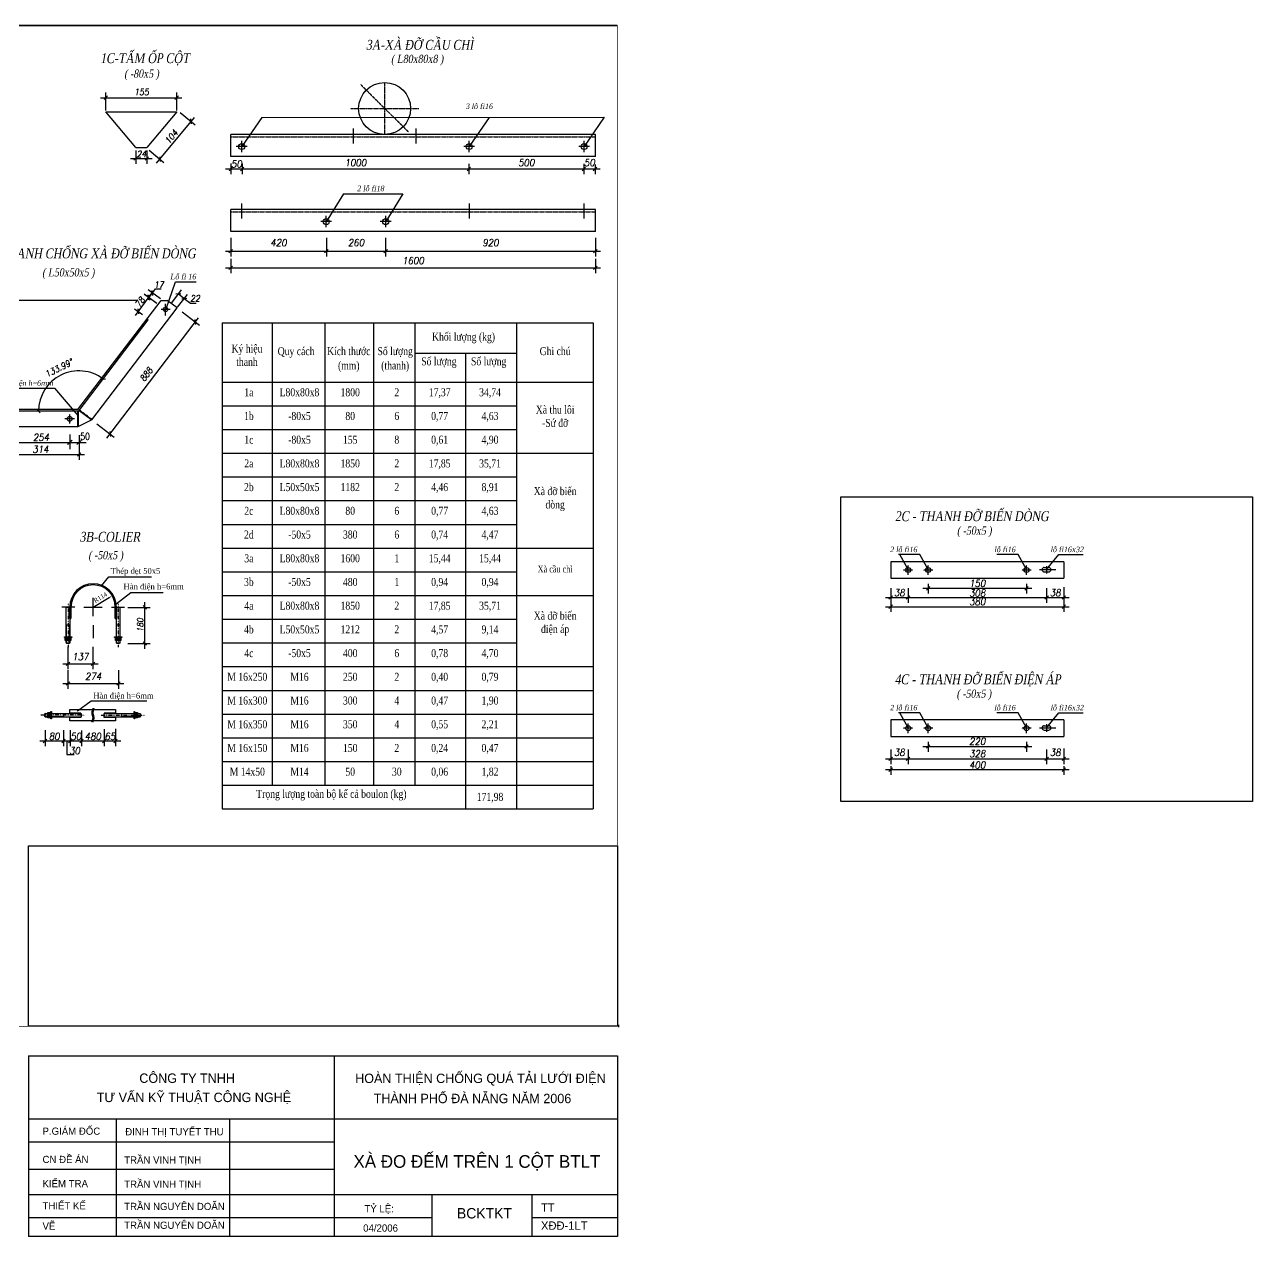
# Model space of a CAD drawing. Header units: inches. Extents: x -246336 to 136055, y -106871 to 69513.
# Drawn here: x 26710 to 41835, y 21851 to 36775 of the extents above; entities that cross this region are included whole.
import ezdxf
from ezdxf.enums import TextEntityAlignment as Align

# ---------------------------------------------------------------- set-up
doc = ezdxf.new("R2010")
doc.units = ezdxf.units.IN
doc.header["$MEASUREMENT"] = 0
doc.linetypes.add('DASHDOTX2', pattern=[2, 1, -0.5, 0, -0.5])
doc.linetypes.add('DASHEDX2', pattern=[1.5, 1, -0.5])
for name, color, linetype in [('COTSAT', 3, 'Continuous'), ('D-XA', 7, 'Continuous'), ('KHUNGTEN', 7, 'Continuous'), ('KTEN', 7, 'Continuous'), ('XA-TT1', 7, 'Continuous'), ('XA-TT2', 7, 'Continuous')]:
    doc.layers.add(name, color=color, linetype=linetype)
doc.styles.add('COM2', font='complex.shx', dxfattribs={"width": 0.9, "oblique": 10, "height": 2})
doc.styles.add('COM25', font='VNTIME_0.TTF', dxfattribs={"width": 0.8, "height": 2.5})
doc.styles.add('COM3', font='Vhtime.ttf', dxfattribs={"height": 3})
doc.styles.add('ROM2', font='VNTIME_0.TTF', dxfattribs={"width": 0.8, "height": 2})
doc.styles.add('VIET2', font='VNTIME_0.TTF', dxfattribs={"width": 0.8, "height": 2})
doc.styles.add('VIET25', font='VNTIME_0.TTF', dxfattribs={"height": 2.5})
doc.styles.add('VNAVANTH', font='Vhavan.ttf')
doc.dimstyles.new('PKT1', dxfattribs={"dimtxt": 2, "dimasz": 2, "dimexe": 3, "dimexo": 2, "dimgap": 1, "dimtad": 0, "dimtoh": 1, "dimdec": 0, "dimlfac": 10, "dimdsep": 46, "dimtxsty": 'COM2', "dimblk1": 'OBLIQUE', "dimblk2": 'OBLIQUE', "dimsah": 1, "dimcen": -3, "dimdle": 3, "dimclrd": 4, "dimclre": 4, "dimadec": 0, "dimazin": 0, "dimtfac": 1, "dimtdec": 0, "dimtmove": 0, "dimatfit": 3, "dimldrblk": 'OBLIQUE', "dimfxl": 1, "dimtvp": 1, "dimtolj": 1, "dimtzin": 0, "dimarcsym": 0})

# ---------------------------------------------------------------- blocks, each defined once
blk = doc.blocks.new('_OBLIQUE')
at = {"color": 0, "linetype": 'ByBlock'}
blk.add_line((-0.5, -0.5), (0.5, 0.5), dxfattribs=at)
blk = doc.blocks.new('HAN')
at = {"layer": 'XA-TT2'}
for p, q in [((0, 0), (0, 0.4)), ((0.15, 0), (0.15, 0.4)), ((0.3, 0), (0.3, 0.4)), ((0.45, 0), (0.45, 0.4)), ((0.6, 0), (0.6, 0.4)), ((0.75, 0), (0.75, 0.4)), ((0.9, 0), (0.9, 0.4)), ((1.05, 0), (1.05, 0.4)), ((1.2, 0), (1.2, 0.4)), ((1.35, 0), (1.35, 0.4)), ((1.5, 0), (1.5, 0.4)), ((1.65, 0), (1.65, 0.4)), ((1.8, 0), (1.8, 0.4)), ((1.95, 0), (1.95, 0.4)), ((2.1, 0), (2.1, 0.4)), ((2.25, 0), (2.25, 0.4)), ((2.4, 0), (2.4, 0.4)), ((2.55, 0), (2.55, 0.4)), ((2.7, 0), (2.7, 0.4)), ((2.85, 0), (2.85, 0.4)), ((3, 0), (3, 0.4)), ((3.15, 0), (3.15, 0.4)), ((3.3, 0), (3.3, 0.4)), ((3.45, 0), (3.45, 0.4)), ((3.6, 0), (3.6, 0.4)), ((3.75, 0), (3.75, 0.4)), ((3.9, 0), (3.9, 0.4)), ((4.05, 0), (4.05, 0.4)), ((4.2, 0), (4.2, 0.4)), ((4.35, 0), (4.35, 0.4))]:
    blk.add_line(p, q, dxfattribs=at)

msp = doc.modelspace()

# ---------------------------------------------------------------- linework, layer by layer
at = {"linetype": 'Continuous'}
for p, q in [((30763.398, 35308.244), (30763.398, 35495.807)), ((31535.635, 35308.244), (31535.635, 35495.807)), ((29450.957, 35272.301), (29317.846, 35272.301)), ((29384.911, 35202.278), (29384.911, 35341.02)), ((32253.412, 35272.301), (32120.302, 35272.301)), ((32187.366, 35202.278), (32187.366, 35341.02)), ((33669.287, 35272.301), (33536.177, 35272.301)), ((33603.241, 35202.278), (33603.241, 35341.02)), ((29386.582, 34384.363), (29386.582, 34571.926)), ((32189.038, 34384.363), (32189.038, 34571.926)), ((33604.912, 34384.363), (33604.912, 34571.926)), ((30491.957, 34348.447), (30358.847, 34348.447)), ((30425.911, 34278.425), (30425.911, 34417.167)), ((31224.306, 34348.447), (31091.196, 34348.447)), ((31158.26, 34278.425), (31158.26, 34417.167))]:
    msp.add_line(p, q, dxfattribs=at)
at = {"color": 0, "linetype": 'ByBlock'}
msp.add_line((27355.226, 31601.328), (27411.386, 31657.488), dxfattribs=at)
msp.add_line((34028.908, 24428.656), (34028.908, 24458.684))
at = {"const_width": 8.64}
msp.add_lwpolyline([(17164.348, 24439.359), (17164.348, 36763.805), (34012.348, 36763.805), (34012.348, 24439.359)], close=True, dxfattribs=at)
for points in [[(36765.93, 30959.868), (41834.763, 30959.868), (41834.763, 27207.31), (36765.93, 27207.31)], [(26757.457, 26662.458), (34012.348, 26662.458), (34012.348, 24439.359), (26757.457, 24439.359)]]:
    msp.add_lwpolyline(points, close=True)
msp.add_circle((28446.81, 33266.76), 26.957)
at = {"layer": 'COTSAT', "linetype": 'Continuous'}
for p, q in [((29441.39, 35272.301), (29330.338, 35272.301)), ((32243.846, 35272.301), (32132.793, 35272.301)), ((33659.72, 35272.301), (33548.668, 35272.301)), ((30482.391, 34348.447), (30371.339, 34348.447)), ((31214.74, 34348.447), (31103.688, 34348.447)), ((28503.71, 33266.76), (28392.658, 33266.76))]:
    msp.add_line(p, q, dxfattribs=at)
at = {"layer": 'D-XA', "color": 4, "linetype": 'Continuous'}
for p, q in [((27555.082, 29602.167), (27753.594, 29718.832)), ((27330.442, 29602.167), (27170.386, 29602.167)), ((27779.722, 29602.167), (27939.778, 29602.167)), ((27555.082, 29377.527), (27555.082, 29217.471))]:
    msp.add_line(p, q, dxfattribs=at)
at = {"layer": 'D-XA'}
for centre in [(29384.911, 35272.301), (32187.366, 35272.301), (33603.241, 35272.301), (30425.911, 34348.447), (31158.26, 34348.447)]:
    msp.add_circle(centre, 37.066, dxfattribs=at)
at = {"layer": 'D-XA', "color": 4, "linetype": 'Continuous'}
msp.add_solid([(27750.037, 29724.884), (27757.151, 29712.78), (27789.907, 29740.173)], dxfattribs=at)
at = {"layer": 'Defpoints', "linetype": 'ByBlock'}
msp.add_point((28446.81, 33266.76), dxfattribs=at)
at = {"layer": 'KHUNGTEN'}
for p, q in [((31728.692, 22368.623), (31728.692, 21851.076)), ((32959.584, 22368.623), (32959.584, 21851.076))]:
    msp.add_line(p, q, dxfattribs=at)
at = {"layer": 'KTEN', "color": 1}
for p, q in [((26759.539, 24074.174), (34014.43, 24074.174)), ((26759.539, 24074.174), (26759.539, 21851.076)), ((34014.43, 24074.174), (34014.43, 21851.076)), ((34014.43, 21851.076), (26759.539, 21851.076))]:
    msp.add_line(p, q, dxfattribs=at)
at = {"layer": 'KTEN'}
for p, q in [((30523.475, 24074.174), (30523.475, 21851.076)), ((26759.539, 23300.474), (34014.43, 23300.474)), ((27839.378, 23300.474), (27839.378, 21851.005)), ((27839.639, 23300.474), (27839.639, 21851.076)), ((29234.802, 23300.474), (29234.802, 21851.005)), ((26759.539, 23014.606), (30523.475, 23014.606)), ((26759.539, 22679.327), (30523.475, 22679.327)), ((26759.539, 22368.623), (30713.093, 22368.623)), ((30713.093, 22368.623), (34014.43, 22368.623)), ((26759.539, 22082.755), (30713.093, 22082.755)), ((30713.093, 22082.755), (31728.692, 22082.755)), ((32959.584, 22082.755), (34014.43, 22082.755))]:
    msp.add_line(p, q, dxfattribs=at)
at = {"layer": 'XA-TT1'}
for p, q in [((29688.175, 35420.563), (29250.127, 35420.563)), ((33742.927, 35420.563), (29688.175, 35420.563)), ((33742.927, 35150.995), (29250.127, 35150.995)), ((29688.175, 34496.71), (29250.127, 34496.71)), ((33742.927, 34496.71), (29688.175, 34496.71)), ((33742.927, 34227.142), (29250.127, 34227.142)), ((28391.544, 33377.692), (28468.022, 33377.692)), ((27368.178, 32014.951), (27368.178, 31822.884))]:
    msp.add_line(p, q, dxfattribs=at)
at = {"layer": 'XA-TT1', "linetype": 'DASHEDX2'}
for p, q in [((29250.127, 35393.606), (33742.927, 35393.606)), ((29250.127, 34469.753), (33742.927, 34469.753))]:
    msp.add_line(p, q, dxfattribs=at)
at = {"layer": 'XA-TT1', "linetype": 'DASHDOTX2', "ltscale": 0.2}
for p, q in [((28446.81, 33185.917), (28446.81, 33334.664)), ((27325.25, 31919.294), (27206.83, 31919.294)), ((27266.04, 31860.084), (27266.04, 31978.504)), ((37593.356, 29998.551), (37593.356, 30116.972)), ((37840.812, 29998.551), (37840.812, 30116.972)), ((39051.574, 29998.551), (39051.574, 30116.972)), ((37652.567, 30057.762), (37534.146, 30057.762)), ((37900.022, 30057.762), (37781.601, 30057.762)), ((39110.784, 30057.762), (38992.364, 30057.762)), ((37593.356, 28050.388), (37593.356, 28168.809)), ((37840.812, 28050.388), (37840.812, 28168.809)), ((39051.574, 28050.388), (39051.574, 28168.809)), ((37652.567, 28109.598), (37534.146, 28109.598)), ((37900.022, 28109.598), (37781.601, 28109.598)), ((39110.784, 28109.598), (38992.364, 28109.598))]:
    msp.add_line(p, q, dxfattribs=at)
at = {"layer": 'XA-TT1'}
for points in [[(29250.127, 35150.995), (29250.127, 35420.563)], [(33742.927, 35150.995), (33742.927, 35420.563)], [(29250.127, 34227.142), (29250.127, 34496.71)], [(33742.927, 34227.142), (33742.927, 34496.71)], [(27368.409, 32035.169), (26428.364, 32035.171)], [(27368.178, 32014.951), (26428.364, 32014.953)], [(27368.178, 31822.884), (26428.364, 31822.886)]]:
    msp.add_lwpolyline(points, dxfattribs=at)
at = {"layer": 'XA-TT2', "linetype": 'DASHEDX2'}
for p, q in [((30849.283, 36036.075), (31440.382, 35450.855)), ((31145.583, 36060.787), (31145.583, 35420.563)), ((30725.924, 35740.675), (31568.882, 35740.675))]:
    msp.add_line(p, q, dxfattribs=at)
at = {"layer": 'XA-TT2', "color": 8}
for p, q in [((27646.163, 35873.666), (28649.174, 35873.666)), ((27710.963, 35716.335), (27710.963, 35938.466)), ((28584.374, 35716.335), (28584.374, 35938.466)), ((28336.158, 35066.885), (28803.67, 35631.252)), ((28628.583, 35692.146), (28812.234, 35540.012)), ((29631.531, 35631.549), (29384.911, 35271.649)), ((29633.036, 35631.618), (33850.815, 35632.2)), ((32433.033, 35630.897), (32186.412, 35270.998)), ((33850.815, 35632.2), (33604.194, 35272.301)), ((28014.268, 35125.017), (28281.07, 35125.017)), ((28079.068, 35225.531), (28079.068, 35060.217)), ((28216.27, 35225.531), (28216.27, 35060.217)), ((28243.747, 35227.583), (28427.398, 35075.449)), ((29186.366, 34996.766), (29455.067, 34996.766)), ((29251.166, 35063.023), (29251.166, 34931.966)), ((29325.467, 34996.766), (32248.242, 34996.766)), ((29390.267, 35063.023), (29390.267, 34931.966)), ((29390.267, 35063.023), (29390.267, 34931.966)), ((32118.642, 34996.766), (33663.131, 34996.766)), ((32183.442, 35061.038), (32183.442, 34931.966)), ((32183.442, 35061.038), (32183.442, 34931.966)), ((33533.531, 34996.766), (33801.652, 34996.766)), ((33598.331, 35061.038), (33598.331, 34931.966)), ((33598.331, 35061.038), (33598.331, 34931.966)), ((33736.852, 35051.156), (33736.852, 34931.966)), ((30637.568, 34689.615), (30425.911, 34347.145)), ((30637.568, 34689.615), (31369.577, 34689.716)), ((31369.577, 34689.716), (31158.26, 34347.796)), ((29249.925, 34147.477), (29249.925, 33918.898)), ((30427.92, 34147.477), (30427.92, 33918.898)), ((30427.92, 34147.477), (30427.92, 33918.898)), ((31157.893, 34147.649), (31157.893, 33918.898)), ((31157.893, 34147.649), (31157.893, 33918.898)), ((33741.518, 34148.163), (33741.518, 33918.898)), ((29185.125, 33983.698), (30492.72, 33983.698)), ((29249.925, 33889.135), (29249.925, 33714.148)), ((30363.12, 33983.698), (31222.693, 33983.698)), ((31093.093, 33983.698), (33806.318, 33983.698)), ((33741.518, 33889.135), (33741.518, 33714.148)), ((29185.125, 33778.948), (33806.318, 33778.948)), ((28452.835, 33273.183), (28567.539, 33604.477)), ((28567.539, 33604.477), (28824.849, 33604.477)), ((28274.52, 33467.097), (28072.872, 33190.179)), ((28341.046, 33338.494), (28183.992, 33452.859)), ((28341.046, 33338.494), (28190.104, 33448.408)), ((28384.046, 33397.544), (28233.103, 33507.458)), ((28242.487, 33410.263), (28323.631, 33521.697)), ((28285.487, 33469.313), (28323.389, 33521.364)), ((28323.389, 33521.364), (28394.981, 33521.364)), ((28522.565, 33349.897), (28645.339, 33507.948)), ((28595.293, 33293.402), (28718.067, 33451.453)), ((28605.587, 33456.773), (28729.489, 33360.526)), ((28095.056, 33377.875), (26067.036, 33377.875)), ((28065.776, 33275.506), (28163.4, 33204.417)), ((28678.314, 33400.278), (28753.324, 33342.011)), ((28753.324, 33342.011), (28823.268, 33342.011)), ((27725.15, 31681.119), (28853.823, 33162.126)), ((28649.915, 33236.052), (28866.085, 33071.309)), ((26400.525, 32298.343), (27077.48, 32298.343)), ((27077.48, 32298.343), (27365.546, 31960.292)), ((27599.797, 31858.123), (27815.967, 31693.38)), ((26494.163, 31629.408), (27332.182, 31629.408)), ((27183.142, 31629.408), (27467.546, 31629.408)), ((27295.462, 31657.488), (27239.302, 31601.328)), ((27267.382, 31727.713), (27267.382, 31564.608)), ((27267.382, 31714.753), (27267.382, 31545.168)), ((27383.306, 31719.041), (27383.306, 31545.168)), ((26365.359, 31479.327), (27448.106, 31479.327)), ((27383.306, 31562.001), (27383.306, 31414.527)), ((37737.097, 30247.861), (37474.419, 30247.861)), ((37593.099, 30063.83), (37489.642, 30247.861)), ((37840.554, 30063.83), (37737.097, 30247.861)), ((38947.86, 30247.861), (38685.181, 30247.861)), ((39051.316, 30063.83), (38947.86, 30247.861)), ((39297.936, 30063.83), (39448.696, 30247.861)), ((39448.696, 30247.861), (39751.741, 30247.861)), ((37379.525, 29835.843), (37379.525, 29654.963)), ((37592.167, 29835.843), (37592.167, 29654.963)), ((37592.167, 29835.843), (37592.167, 29654.963)), ((37775.449, 29832.445), (39115.926, 29832.445)), ((37840.249, 29889.533), (37840.249, 29767.645)), ((39051.126, 29889.533), (39051.126, 29767.645)), ((39299.208, 29835.843), (39299.208, 29654.963)), ((39299.208, 29835.843), (39299.208, 29654.963)), ((39511.85, 29847.641), (39511.85, 29654.963)), ((28191.489, 29088.747), (28191.489, 29662.731)), ((37314.725, 29719.763), (37656.967, 29719.763)), ((37379.525, 29648.423), (37379.525, 29541.177)), ((37527.367, 29719.763), (39364.008, 29719.763)), ((39234.408, 29719.763), (39576.65, 29719.763)), ((39511.85, 29648.423), (39511.85, 29541.177)), ((27983.927, 29597.931), (28256.289, 29597.931)), ((37314.725, 29605.977), (39576.65, 29605.977)), ((27245.062, 29110.347), (27245.062, 28838.275)), ((27552.448, 29110.347), (27552.448, 28838.275)), ((27983.927, 29153.547), (28256.289, 29153.547)), ((27180.262, 28903.075), (27617.248, 28903.075)), ((27245.062, 28822.76), (27245.062, 28594.53)), ((27867.924, 28822.76), (27867.924, 28594.53)), ((27180.262, 28659.33), (27932.724, 28659.33)), ((37737.097, 28299.697), (37474.419, 28299.697)), ((37593.099, 28115.666), (37489.642, 28299.697)), ((37840.554, 28115.666), (37737.097, 28299.697)), ((38947.86, 28299.697), (38685.181, 28299.697)), ((39051.316, 28115.666), (38947.86, 28299.697)), ((39297.936, 28115.666), (39448.696, 28299.697)), ((39448.696, 28299.697), (39751.741, 28299.697)), ((26962.622, 28086.496), (26962.622, 27887.56)), ((27189.272, 28086.496), (27189.272, 27887.56)), ((27189.272, 28086.496), (27189.272, 27887.56)), ((27273.512, 28086.496), (27273.512, 27887.56)), ((27273.512, 28086.496), (27273.512, 27887.56)), ((27412.144, 28082.723), (27412.144, 27887.56)), ((27412.144, 28082.723), (27412.144, 27887.56)), ((27691.679, 28097.815), (27691.679, 27887.56)), ((27831.446, 28101.588), (27831.446, 27887.56)), ((26897.822, 27952.36), (27254.072, 27952.36)), ((27124.472, 27952.36), (27338.312, 27952.36)), ((27208.712, 27952.36), (27476.944, 27952.36)), ((27231.392, 27952.36), (27231.392, 27787.55)), ((27347.344, 27952.36), (27756.479, 27952.36)), ((27626.879, 27952.36), (27896.246, 27952.36)), ((37379.525, 27848.928), (37379.525, 27668.047)), ((37592.167, 27848.928), (37592.167, 27668.047)), ((37592.167, 27848.928), (37592.167, 27668.047)), ((37775.449, 27884.282), (39115.926, 27884.282)), ((37840.249, 27941.37), (37840.249, 27819.482)), ((39051.126, 27941.37), (39051.126, 27819.482)), ((39299.208, 27848.928), (39299.208, 27668.047)), ((39299.208, 27848.928), (39299.208, 27668.047)), ((39511.85, 27860.726), (39511.85, 27668.047)), ((27231.392, 27787.55), (27321.438, 27787.55)), ((37314.725, 27732.847), (37656.967, 27732.847)), ((37527.367, 27732.847), (39364.008, 27732.847)), ((39234.408, 27732.847), (39576.65, 27732.847)), ((37314.725, 27599.686), (39576.65, 27599.686)), ((37379.525, 27642.132), (37379.525, 27534.886)), ((39511.85, 27642.132), (39511.85, 27534.886))]:
    msp.add_line(p, q, dxfattribs=at)
at = {"layer": 'XA-TT2'}
for p, q in [((28080.737, 35258.665), (27710.081, 35701.835)), ((27710.081, 35701.835), (28586.177, 35701.835)), ((28586.177, 35701.835), (28215.521, 35258.665)), ((28080.737, 35258.665), (28215.521, 35258.665)), ((27368.409, 32035.169), (28391.544, 33377.692)), ((27537.251, 31906.494), (28588.485, 33285.887)), ((28588.485, 33285.887), (28468.022, 33377.692)), ((27384.489, 32022.914), (28233.262, 33136.645)), ((28233.262, 33136.645), (28217.182, 33148.9)), ((29142.981, 33102.127), (29142.981, 27115.471)), ((29142.981, 33102.127), (33713.648, 33102.127)), ((29761.507, 33102.127), (29761.507, 27407.503)), ((30408.435, 33102.127), (30408.435, 27407.503)), ((31008.783, 33102.127), (31008.783, 27407.503)), ((31516.77, 33102.127), (31516.77, 27407.503)), ((32770.244, 33102.127), (32770.244, 27115.471)), ((33713.648, 33102.127), (33713.648, 27115.471)), ((31516.77, 32728.752), (32770.244, 32728.752)), ((32143.507, 32728.752), (32143.507, 27115.471)), ((29142.981, 32372.047), (33713.648, 32372.047)), ((29142.981, 32080.015), (32770.244, 32080.015)), ((27374.379, 32016.609), (27368.178, 32014.951)), ((27379.808, 32019.336), (27374.379, 32016.609)), ((27384.489, 32022.914), (27379.808, 32019.336)), ((27384.489, 32022.914), (27537.251, 31906.494)), ((27537.251, 31906.494), (27368.178, 31822.884)), ((29142.981, 31787.983), (32770.244, 31787.983)), ((29142.981, 31495.951), (33713.648, 31495.951)), ((29142.981, 31203.919), (32770.244, 31203.919)), ((29142.981, 30911.887), (32770.244, 30911.887)), ((29142.981, 30619.855), (32770.244, 30619.855)), ((29142.981, 30327.823), (33713.648, 30327.823)), ((39512.679, 30158.85), (37378.599, 30158.85)), ((37378.599, 30158.85), (37378.599, 29956.674)), ((39512.679, 30158.85), (39512.679, 29956.674)), ((29142.981, 30035.791), (32770.244, 30035.791)), ((37378.599, 29956.674), (39512.679, 29956.674)), ((39271.237, 30088.936), (39325.15, 30088.936)), ((39271.237, 30035.023), (39325.15, 30035.023)), ((29142.981, 29743.759), (33713.648, 29743.759)), ((27223.153, 29382.394), (27268.081, 29382.394)), ((27840.913, 29382.394), (27885.841, 29382.394)), ((29142.981, 29451.727), (32770.244, 29451.727)), ((27223.153, 29163.163), (27229.499, 29152.887)), ((27885.841, 29163.163), (27879.495, 29152.887)), ((29142.981, 29159.695), (32770.244, 29159.695)), ((29142.981, 28867.663), (33713.648, 28867.663)), ((29142.981, 28575.631), (33713.648, 28575.631)), ((27189.473, 28292.061), (27189.473, 28247.133)), ((27909.818, 28247.133), (27909.818, 28292.061)), ((29142.981, 28283.599), (33713.648, 28283.599)), ((39512.679, 28210.686), (37378.599, 28210.686)), ((37378.599, 28210.686), (37378.599, 28008.51)), ((39271.237, 28140.773), (39325.15, 28140.773)), ((39512.679, 28210.686), (39512.679, 28008.51)), ((29142.981, 27991.567), (33713.648, 27991.567)), ((37378.599, 28008.51), (39512.679, 28008.51)), ((39271.237, 28086.86), (39325.15, 28086.86)), ((29142.981, 27699.535), (33713.648, 27699.535)), ((29142.981, 27407.503), (33713.648, 27407.503)), ((29142.981, 27115.471), (33713.648, 27115.471))]:
    msp.add_line(p, q, dxfattribs=at)
at = {"layer": 'XA-TT2', "color": 2}
for p, q in [((39298.193, 30106.335), (39298.193, 30014.476)), ((27826.873, 29461.767), (27840.913, 29461.767)), ((27231.29, 29208.304), (27231.29, 29225.917)), ((27231.29, 29191.297), (27231.29, 29208.304)), ((27261.071, 29208.304), (27261.071, 29225.917)), ((27261.071, 29191.297), (27261.071, 29208.304)), ((27849.05, 29208.304), (27849.05, 29225.917)), ((27849.05, 29191.297), (27849.05, 29208.304)), ((27878.831, 29208.304), (27878.831, 29225.917)), ((27878.831, 29191.297), (27878.831, 29208.304)), ((27268.081, 29163.163), (27261.735, 29152.887)), ((27840.913, 29163.163), (27847.259, 29152.887)), ((26970.242, 28292.061), (26959.966, 28285.715)), ((26998.376, 28283.924), (27015.382, 28283.924)), ((27015.382, 28283.924), (27032.996, 28283.924)), ((28083.909, 28285.051), (28066.295, 28285.051)), ((28100.915, 28285.051), (28083.909, 28285.051)), ((28129.05, 28292.061), (28139.326, 28285.715)), ((26970.242, 28247.133), (26959.966, 28253.479)), ((26998.376, 28254.143), (27015.382, 28254.143)), ((27015.382, 28254.143), (27032.996, 28254.143)), ((28083.909, 28255.27), (28066.295, 28255.27)), ((28100.915, 28255.27), (28083.909, 28255.27)), ((28129.05, 28247.133), (28139.326, 28253.479)), ((39298.193, 28158.172), (39298.193, 28066.313))]:
    msp.add_line(p, q, dxfattribs=at)
at = {"layer": 'XA-TT2', "color": 2, "linetype": 'Continuous'}
for p, q in [((39210.584, 30061.98), (39412.76, 30061.98)), ((39210.584, 28113.816), (39412.76, 28113.816))]:
    msp.add_line(p, q, dxfattribs=at)
at = {"layer": 'XA-TT2', "color": 4, "linetype": 'Continuous'}
for p, q in [((27554.497, 29489.847), (27554.497, 29714.487)), ((27442.177, 29602.167), (27666.817, 29602.167))]:
    msp.add_line(p, q, dxfattribs=at)
at = {"layer": 'XA-TT2', "color": 4, "linetype": 'DASHDOTX2'}
for p, q in [((27245.617, 29641.412), (27245.617, 29105.682)), ((27863.377, 29641.412), (27863.377, 29105.682)), ((27448.491, 28269.597), (26912.76, 28269.597)), ((27650.8, 28269.597), (28186.531, 28269.597))]:
    msp.add_line(p, q, dxfattribs=at)
at = {"layer": 'XA-TT2', "color": 3}
msp.add_line((27268.081, 29461.767), (27282.121, 29461.767), dxfattribs=at)
at = {"layer": 'XA-TT2', "color": 4}
msp.add_line((27691.679, 28097.815), (27691.679, 27887.56), dxfattribs=at)
at = {"layer": 'XA-TT2', "const_width": 21.6}
msp.add_lwpolyline([(34012.348, 36763.805), (17164.348, 36763.805)], dxfattribs=at)
at = {"layer": 'XA-TT2'}
for points in [[(37593.356, 30088.088, -1), (37593.356, 30027.435, -1)], [(37840.812, 30088.088, -1), (37840.812, 30027.435, -1)], [(39051.574, 30088.088, -1), (39051.574, 30027.435, -1)], [(37593.356, 28139.925, -1), (37593.356, 28079.272, -1)], [(37840.812, 28139.925, -1), (37840.812, 28079.272, -1)], [(39051.574, 28139.925, -1), (39051.574, 28079.272, -1)]]:
    msp.add_lwpolyline(points, format="xyb", close=True, dxfattribs=at)
at = {"layer": 'XA-TT2', "color": 3}
for points in [[(27840.913, 29461.767), (27840.913, 29602.167, 1), (27268.081, 29602.167), (27268.081, 29461.767)], [(27826.873, 29461.767), (27826.873, 29602.167, 1), (27282.121, 29602.167), (27282.121, 29461.767)]]:
    msp.add_lwpolyline(points, format="xyb", dxfattribs=at)
at = {"layer": 'XA-TT2', "color": 2}
for points in [[(27223.153, 29382.394), (27223.153, 29602.167), (27268.081, 29602.167), (27268.081, 29382.394)], [(27840.913, 29382.394), (27840.913, 29602.167), (27885.841, 29602.167), (27885.841, 29382.394)], [(27223.153, 29233.206), (27223.153, 29382.394)], [(27268.081, 29382.394), (27268.081, 29233.206)], [(27840.913, 29233.206), (27840.913, 29382.394)], [(27885.841, 29382.394), (27885.841, 29233.206)], [(27223.153, 29163.163), (27223.153, 29191.297)], [(27840.913, 29163.163), (27840.913, 29191.297)], [(27885.841, 29191.297), (27885.841, 29163.163)], [(27261.735, 29152.887), (27229.499, 29152.887)], [(27879.495, 29152.887), (27847.259, 29152.887)], [(26959.966, 28253.479), (26959.966, 28285.715)], [(26970.242, 28292.061), (26998.376, 28292.061)], [(27040.285, 28292.061), (27189.473, 28292.061)], [(27189.473, 28292.061), (27409.246, 28292.061), (27409.246, 28247.133), (27189.473, 28247.133)], [(27268.846, 28292.061), (27268.846, 28339.797), (27546.973, 28339.797)], [(27561.936, 28339.797), (27830.446, 28339.797), (27830.446, 28292.061)], [(27909.818, 28247.133), (27690.046, 28247.133), (27690.046, 28292.061), (27909.818, 28292.061)], [(27909.818, 28292.061), (28059.007, 28292.061)], [(28100.915, 28292.061), (28129.05, 28292.061)], [(28139.326, 28285.715), (28139.326, 28253.479)], [(26998.376, 28247.133), (26970.242, 28247.133)], [(27189.473, 28247.133), (27040.285, 28247.133)], [(27268.846, 28199.397), (27268.846, 28247.133)], [(27540.704, 28199.397), (27268.846, 28199.397)], [(27830.446, 28247.133), (27830.446, 28199.397), (27555.691, 28199.397)], [(28059.007, 28247.133), (27909.818, 28247.133)], [(28129.05, 28247.133), (28100.915, 28247.133)]]:
    msp.add_lwpolyline(points, dxfattribs=at)
at = {"layer": 'XA-TT2', "color": 4}
for points in [[(27225.961, 29233.206), (27225.961, 29382.394)], [(27265.273, 29382.394), (27265.273, 29233.206)], [(27843.721, 29233.206), (27843.721, 29382.394)], [(27883.033, 29382.394), (27883.033, 29233.206)], [(27225.961, 29158.616), (27225.961, 29191.297)], [(27265.273, 29191.297), (27265.273, 29158.616)], [(27843.721, 29158.616), (27843.721, 29191.297)], [(27883.033, 29191.297), (27883.033, 29158.616)], [(27265.204, 29158.503), (27226.031, 29158.503)], [(27882.964, 29158.503), (27843.791, 29158.503)], [(26965.582, 28250.011), (26965.582, 28289.183)], [(26965.695, 28289.253), (26998.376, 28289.253)], [(27040.285, 28289.253), (27189.473, 28289.253)], [(27909.818, 28289.253), (28059.007, 28289.253)], [(28100.915, 28289.253), (28133.597, 28289.253)], [(28133.71, 28289.183), (28133.71, 28250.011)], [(26998.376, 28249.941), (26965.695, 28249.941)], [(27189.473, 28249.941), (27040.285, 28249.941)], [(28059.007, 28249.941), (27909.818, 28249.941)], [(28133.597, 28249.941), (28100.915, 28249.941)]]:
    msp.add_lwpolyline(points, dxfattribs=at)
at = {"layer": 'XA-TT2', "color": 2}
for points in [[(27200.293, 29225.917), (27200.293, 29233.206), (27290.852, 29233.206), (27290.852, 29225.917)], [(27211.841, 29208.304), (27211.841, 29225.917), (27279.304, 29225.917), (27279.304, 29208.304)], [(27211.841, 29191.297), (27211.841, 29208.304), (27279.304, 29208.304), (27279.304, 29191.297)], [(27818.053, 29225.917), (27818.053, 29233.206), (27908.612, 29233.206), (27908.612, 29225.917)], [(27829.601, 29208.304), (27829.601, 29225.917), (27897.064, 29225.917), (27897.064, 29208.304)], [(27829.601, 29191.297), (27829.601, 29208.304), (27897.064, 29208.304), (27897.064, 29191.297)], [(26998.376, 28303.373), (27015.382, 28303.373), (27015.382, 28235.91), (26998.376, 28235.91)], [(27015.382, 28303.373), (27032.996, 28303.373), (27032.996, 28235.91), (27015.382, 28235.91)], [(27032.996, 28314.921), (27040.285, 28314.921), (27040.285, 28224.362), (27032.996, 28224.362)], [(28066.295, 28224.273), (28059.007, 28224.273), (28059.007, 28314.832), (28066.295, 28314.832)], [(28083.909, 28235.821), (28066.295, 28235.821), (28066.295, 28303.284), (28083.909, 28303.284)], [(28100.915, 28235.821), (28083.909, 28235.821), (28083.909, 28303.284), (28100.915, 28303.284)]]:
    msp.add_lwpolyline(points, close=True, dxfattribs=at)
at = {"layer": 'XA-TT2'}
msp.add_lwpolyline([(27268.081, 29191.297), (27268.081, 29163.163)], dxfattribs=at)
for centre, radius in [((31145.583, 35740.675), 320.112), ((27266.04, 31918.92), 30.326)]:
    msp.add_circle(centre, radius, dxfattribs=at)
at = {"layer": 'XA-TT2', "color": 8}
msp.add_arc((27378.42, 32014.951), 495.632, 52.6890167, 179.9998718, dxfattribs=at)
at = {"layer": 'XA-TT2'}
for centre, start, end in [((39271.237, 30061.98), 90, 270), ((39325.15, 30061.98), 270, 90), ((39271.237, 28113.816), 90, 270), ((39325.15, 28113.816), 270, 90)]:
    msp.add_arc(centre, 26.957, start, end, dxfattribs=at)
msp.add_rational_spline([(27553.258, 28356.245), (27545.066, 28335.446), (27542.163, 28324.656), (27536.986, 28305.416), (27538.679, 28289.463), (27539.332, 28283.311), (27541.198, 28275.896), (27542.25, 28271.715), (27544.666, 28263.666), (27548.939, 28249.429), (27549.624, 28242.979), (27550.765, 28232.231), (27546.948, 28218.046), (27544.455, 28208.781), (27536.842, 28189.451)], [1, 1.41780703889, 1, 1.02899536743, 1, 1.03093301619, 1, 1.41634241163, 1, 1.42998488117, 1, 1.03395130733, 1, 1.42705545265, 1], degree=2, knots=[0, 0, 0, 1.098490934, 1.098490934, 2.196981867, 2.196981867, 2.622147823, 2.622147823, 3.047313778, 3.047313778, 3.897645689, 3.897645689, 4.996136623, 4.996136623, 6.094627556, 6.094627556, 6.094627556], dxfattribs=at)
msp.add_spline([(27566.322, 28351.1), (27552.641, 28290.945), (27563.586, 28244.461), (27549.905, 28184.306)], degree=3, dxfattribs=at)

# ---------------------------------------------------------------- block references
at = {"layer": 'XA-TT1', "zscale": 40.46149275337744}
for p, xscale, yscale, rotation in [((27376.913, 32007.375), 40.46149275335847, -46.9580540151328, 270), ((27395.917, 32025.028), 40.46149275337936, -43.04493418062702, 322.9951925177077)]:
    msp.add_blockref('HAN', p, dxfattribs=dict(at, xscale=xscale, yscale=yscale, rotation=rotation))
at = {"layer": 'XA-TT2', "color": 8, "yscale": 43.20000000000073, "zscale": 43.2}
for p, xscale, rotation in [((27710.963, 35873.666), 43.19999999999709, 180), ((28762.332, 35581.35), 43.20000000000507, 50.36222619409753), ((28079.068, 35125.017), 43.19999999999709, 180), ((28377.496, 35116.787), 43.20000000000507, 230.3622261940975), ((29251.166, 34996.766), 43.19999999999709, 180), ((29390.267, 34996.766), 43.19999999999709, 180), ((32183.442, 34996.766), 43.19999999999709, 180), ((33598.331, 34996.766), 43.19999999999709, 180), ((29249.925, 33983.698), 43.19999999999709, 180), ((30427.92, 33983.698), 43.19999999999709, 180), ((31157.893, 33983.698), 43.19999999999709, 180), ((29249.925, 33778.948), 43.19999999999709, 180), ((28236.375, 33414.714), 43.1999999999993, 53.93840201503177), ((28242.487, 33410.263), 43.1999999999993, 233.9384020150318), ((28285.487, 33469.313), 43.1999999999993, 53.93840201503177), ((28605.587, 33456.773), 43.19999999999706, 142.1599094092799), ((28678.314, 33400.278), 43.19999999999706, 322.1599094092799), ((28111.017, 33242.562), 43.1999999999993, 233.9384020150318), ((28814.545, 33110.587), 43.19999999997886, 52.68901666401419), ((27678.843, 32409.155), 43.20000000002103, 322.6890166640204), ((26882.788, 32014.952), 43.20000000002884, 269.9998717971734), ((27764.427, 31732.658), 43.19999999997005, 232.6890166640295), ((37840.249, 29832.445), 43.19999999999709, 180), ((37379.525, 29719.763), 43.19999999999709, 180), ((37592.167, 29719.763), 43.19999999999709, 180), ((39299.208, 29719.763), 43.19999999999709, 180), ((28191.489, 29597.931), 43.20000000000073, 90), ((37379.525, 29605.977), 43.19999999999709, 180), ((28191.489, 29153.547), 43.20000000000073, 270), ((27245.062, 28903.075), 43.19999999999709, 180), ((27245.062, 28659.33), 43.19999999999709, 180), ((26962.622, 27952.36), 43.19999999999709, 180), ((27189.272, 27952.36), 43.19999999999709, 180), ((27412.144, 27952.36), 43.19999999999709, 180), ((37840.249, 27884.282), 43.19999999999709, 180), ((37379.525, 27732.847), 43.19999999999709, 180), ((37592.167, 27732.847), 43.19999999999709, 180), ((39299.208, 27732.847), 43.19999999999709, 180), ((37379.525, 27599.686), 43.19999999999709, 180)]:
    msp.add_blockref('_OBLIQUE', p, dxfattribs=dict(at, xscale=xscale, rotation=rotation))
at = {"layer": 'XA-TT2', "color": 8, "xscale": 43.19999999999709, "yscale": 43.20000000000073, "zscale": 43.2}
for p in [(28584.374, 35873.666), (28216.27, 35125.017), (29390.267, 34996.766), (32183.442, 34996.766), (33598.331, 34996.766), (33736.852, 34996.766), (30427.92, 33983.698), (31157.893, 33983.698), (33741.518, 33983.698), (33741.518, 33778.948), (27267.382, 31629.408), (27383.306, 31479.327), (39051.126, 29832.445), (37592.167, 29719.763), (39299.208, 29719.763), (39511.85, 29719.763), (39511.85, 29605.977), (27552.448, 28903.075), (27867.924, 28659.33), (27189.272, 27952.36), (27273.512, 27952.36), (27412.144, 27952.36), (27691.679, 27952.36), (27831.446, 27952.36), (39051.126, 27884.282), (37592.167, 27732.847), (39299.208, 27732.847), (39511.85, 27732.847), (39511.85, 27599.686)]:
    msp.add_blockref('_OBLIQUE', p, dxfattribs=at)
at = {"layer": 'XA-TT2', "color": 3, "xscale": 28.07999999998356, "yscale": 28.07999999998356, "zscale": 28.08, "rotation": 270}
msp.add_blockref('HAN', (27256.884, 29588.942), dxfattribs=at)
at = {"layer": 'XA-TT2', "color": 2, "xscale": 28.07999999998356, "yscale": 28.07999999998356, "zscale": 28.08, "rotation": 270}
msp.add_blockref('HAN', (27840.908, 29592.973), dxfattribs=at)
at = {"layer": 'XA-TT2', "color": 2, "xscale": 28.08000000000175, "yscale": 28.07999999998356, "zscale": 28.08}
for p in [(27279.025, 28292.132), (27697.657, 28292.016), (27276.989, 28235.831), (27696.887, 28235.552)]:
    msp.add_blockref('HAN', p, dxfattribs=at)
at = {"layer": 'XA-TT2', "color": 4, "xscale": 43.19999999999709, "yscale": 43.20000000000073, "zscale": 43.2, "rotation": 180}
for p in [(27273.512, 27952.36), (27691.679, 27952.36)]:
    msp.add_blockref('_OBLIQUE', p, dxfattribs=at)

# ---------------------------------------------------------------- texts
at = {"style": 'COM3', "oblique": 10, "width": 0.8}
for s, p in [('3A-Xµ ®ì cÇu ch×', (30914.225, 36464.809)), ('1c-tÊm èp cét', (27641.797, 36300.081)), ('2b-thanh chèng xµ ®ì biÕn dßng', (26192.57, 33895.759)), ('2c - thanh ®ì biÕn dßng', (37431.893, 30659.566)), ('3b-colier', (27387.596, 30406.265)), ('4c - thanh ®ì biÕn ®iÖn ¸p', (37427.564, 28651.357))]:
    msp.add_text(s, height=121.3056, dxfattribs=at).set_placement(p)
at = {"layer": 'D-XA', "style": 'COM25', "oblique": 10, "width": 0.8}
for s, height, p in [('( L80x80x8 )', 101.088, (31224.13, 36301.28)), ('( -80x5 )', 101.088, (27938.309, 36120.351)), ('( L50x50x5 )', 101.088, (26927.188, 33672.947)), ('Hµn ®iÖn h=6mm', 67.392, (26370.4, 32325.841)), ('( -50x5 )', 101.088, (38194.794, 30492.712)), ('( -50x5 )', 101.088, (27496.024, 30190.445)), ('( -50x5 )', 101.088, (38190.465, 28484.504))]:
    msp.add_text(s, height=height, dxfattribs=at).set_placement(p)
for s, p in [('3 lç fi16', (32475.119, 35734.434)), ('2 lç fi18', (31138.862, 34722.771)), ('Lç fi 16', (28820.769, 33637.849)), ('2 lç fi16', (37703.004, 30277.546)), ('lç fi16', (38913.766, 30277.546)), ('lç fi16x32', (39754.379, 30277.546)), ('2 lç fi16', (37703.004, 28329.383)), ('lç fi16', (38913.766, 28329.383)), ('lç fi16x32', (39754.379, 28329.383))]:
    msp.add_text(s, height=67.392, dxfattribs=at).set_placement(p, align=Align.RIGHT)
at = {"layer": 'D-XA', "style": 'VIET25'}
for s, p in [('ThÐp dÑt 50x5', (27770.917, 30010.988)), ('Hµn ®iÖn h=6mm', (27928.782, 29820.249)), ('Hµn ®iÖn h=6mm', (27556.588, 28475.2))]:
    msp.add_text(s, height=70.2, dxfattribs=at).set_placement(p)
at = {"layer": 'D-XA', "insert": (27644.04, 29719.588), "char_height": 56.16, "attachment_point": 5, "rotation": 30.44, "style": 'VIET2'}
msp.add_mtext('R114', dxfattribs=at)
at = {"layer": 'KTEN', "style": 'VNAVANTH'}
for s, height, p in [('c«ng ty tnhh ', 115.74596, (28123.704, 23741.863)), ('hoµn thiÖn chèng qu¸ t¶i l\xadíi ®iÖn', 115.74596, (30782.41, 23740.14)), ('t\xad vÊn kü thuËt c«ng nghÖ', 115.74596, (27599.567, 23505.452)), ('thµnh phè ®µ n½ng n¨m 2006', 115.74596, (31010.463, 23492.044)), ('P.gi¸m ®èc', 88.6454, (26931.582, 23103.038)), ('®inh thÞ tuyÕt thu', 88.64539, (27949.99, 23096.117)), ('cn ®Ò ¸n', 88.6454, (26931.582, 22755.081)), ('trÇn vinh tÞnh', 88.64539, (27937.557, 22748.16)), ('xµ ®o ®Õm trªn 1 cét btlt', 156.22375, (30761.708, 22696.138)), ('kiÓm tra', 88.6454, (26931.582, 22456.795)), ('trÇn vinh tÞnh', 88.64539, (27937.557, 22449.874)), ('thiÕt kÕ', 88.6454, (26931.321, 22183.344)), ('trÇn nguyªn do·n', 88.64539, (27937.296, 22176.423)), ('tû lÖ: ', 88.6454, (30896.637, 22147.484)), ('TT', 102.8853, (33071.39, 22156.113)), ('bcktkt', 128.6066, (32035.78, 22072.084)), ('vÏ', 88.6454, (26931.582, 21934.729)), ('trÇn nguyªn do·n', 88.64539, (27937.296, 21944.743)), ('04/2006', 88.6454, (30881.167, 21910.161)), ('X§§-1LT', 102.8853, (33071.39, 21932.594))]:
    msp.add_text(s, height=height, dxfattribs=at).set_placement(p)
at = {"layer": 'XA-TT2', "style": 'COM2', "width": 0.8}
msp.add_text('50', height=86.4, dxfattribs=at).set_placement((27396.895, 31659.687))
at = {"layer": 'XA-TT2', "attachment_point": 5, "style": 'COM2'}
for s, insert, char_height in [('\\A1;155', (28150.997, 35945.144), 77.76), ('\\A1;24', (28150.997, 35181.513), 77.76), ('\\A1;50', (29320.716, 35058.747), 86.4), ('\\A1;1000', (30786.854, 35074.848), 86.4), ('\\A1;500', (32890.887, 35075.628), 86.4), ('\\A1;50', (33667.591, 35072.993), 86.4), ('\\A1;420', (29838.923, 34087.262), 86.4), ('260', (30792.907, 34087.262), 86.4), ('920', (32449.706, 34088.167), 86.4), ('\\A1;1600', (31495.722, 33865.929), 86.4), ('\\A1;17', (28364.922, 33570.526), 77.76), ('\\A1;22', (28810.91, 33402.068), 77.76), ('\\A1;254', (26913.172, 31692.762), 86.4), ('\\A1;314', (26906.732, 31541.9), 86.4), ('\\A1;38', (37485.846, 29777.092), 86.4), ('\\A1;308', (38445.687, 29773.786), 86.4), ('150', (38445.687, 29893.08), 86.4), ('\\A1;38', (39405.529, 29777.092), 86.4), ('\\A1;380', (38445.687, 29669.919), 86.4), ('\\A1;137', (27398.755, 28990.663), 86.4), ('\\A1;274', (27556.493, 28746.918), 86.4), ('\\A1;80', (27075.947, 28007.753), 86.4), ('\\A1;50', (27342.828, 28008.534), 86.4), ('\\A1;480', (27551.911, 28007.753), 86.4), ('\\A1;65', (27761.562, 28008.534), 86.4), ('\\A1;220', (38445.687, 27947.763), 86.4), ('30', (27327.272, 27832.155), 86.4), ('\\A1;38', (37485.846, 27810.861), 86.4), ('\\A1;328', (38445.687, 27796.329), 86.4), ('\\A1;38', (39405.529, 27810.861), 86.4), ('\\A1;400', (38445.687, 27658.323), 86.4)]:
    msp.add_mtext(s, dxfattribs=dict(at, insert=insert, char_height=char_height))
for s, insert, char_height, rotation in [('\\A1;104', (28518.184, 35392.368), 77.76, 50.3622262), ('\\A1;78', (28131.291, 33356.287), 77.76, 53.938402), ('\\A1;133.99{\\Fsimplex.shx;°}', (27134.032, 32545.516), 77.76, 26.3444442), ('\\A1;888', (28209.311, 32466.374), 77.76, 52.6890167), ('\\A1;180', (28134.802, 29379.629), 73.44, 90)]:
    msp.add_mtext(s, dxfattribs=dict(at, insert=insert, char_height=char_height, rotation=rotation))
at = {"layer": 'XA-TT2', "attachment_point": 2, "style": 'ROM2'}
for s, insert, char_height, width in [('Khèi l\xadîng (kg)', (32117.346, 32980.312), 98.5608, 797.09386), ('Ký hiÖu thanh', (29449.949, 32834.388), 98.5608, 555.88291), ('Quy c¸ch', (30054.839, 32802.394), 98.5608, 555.88291), ('KÝch th\xadíc', (30704.007, 32802.394), 98.5608, 555.88291), ('Sè l\xadîng', (31275.433, 32802.394), 98.5608, 555.88291), ('Sè l\xadîng', (31813.873, 32677.192), 98.5608, 555.88291), ('Sè l\xadîng', (32427.415, 32677.192), 98.5608, 555.88291), ('Ghi chó', (33245.472, 32802.394), 98.5608, 555.88291), ('(mm)', (30704.007, 32626.164), 98.5608, 555.88291), ('(thanh)', (31275.433, 32626.164), 98.5608, 555.88291), ('1a', (29473.243, 32296.125), 98.5608, 555.88291), ('L80x80x8', (30096.785, 32296.125), 98.5608, 555.88291), ('1800', (30721.658, 32296.125), 98.5608, 556), ('2', (31295.617, 32296.125), 98.561, 555.88291), ('17,37', (31823.396, 32296.125), 98.5608, 556), ('34,74', (32443.536, 32296.125), 98.5608, 556), ('Xµ thu l«i -Sø ®ì', (33245.472, 32082.66), 98.5608, 555.88291), ('1b', (29473.243, 32004.093), 98.5608, 555.88291), ('-80x5', (30096.785, 32004.093), 98.5608, 555.88291), ('80', (30721.658, 32004.093), 98.5608, 556), ('6', (31295.617, 32004.093), 98.561, 555.88), ('0,77', (31823.396, 32004.093), 98.5608, 556), ('4,63', (32443.536, 32004.093), 98.5608, 556), ('1c', (29473.243, 31712.061), 98.5608, 556), ('-80x5', (30096.785, 31712.061), 98.5608, 555.88), ('155', (30721.658, 31712.061), 98.5608, 555.88), ('8', (31295.617, 31712.061), 98.561, 555.88), ('0,61', (31823.396, 31712.061), 98.5608, 555.88), ('4,90', (32443.536, 31712.061), 98.5608, 555.88), ('2a', (29473.243, 31420.029), 98.5608, 556), ('L80x80x8', (30096.785, 31420.029), 98.5608, 555.88), ('1850', (30721.658, 31420.029), 98.5608, 555.88), ('2', (31295.617, 31420.029), 98.561, 555.88291), ('17,85', (31823.396, 31420.029), 98.5608, 555.88), ('35,71', (32443.536, 31420.029), 98.5608, 555.88), ('2b', (29473.243, 31127.997), 98.5608, 555.88), ('L50x50x5', (30096.785, 31127.997), 98.5608, 555.88), ('1182', (30721.658, 31127.997), 98.5608, 555.88), ('2', (31295.617, 31127.997), 98.561, 555.88), ('4,46', (31823.396, 31127.997), 98.5608, 555.88), ('8,91', (32443.536, 31127.997), 98.5608, 555.88), ('Xµ ®ì biÕn dßng', (33245.472, 31078.459), 98.5608, 555.88291), ('2c', (29473.243, 30835.965), 98.5608, 555.88), ('L80x80x8', (30096.785, 30835.965), 98.5608, 555.88291), ('80', (30721.658, 30835.965), 98.5608, 555.88291), ('6', (31295.617, 30835.965), 98.561, 555.88291), ('0,77', (31823.396, 30835.965), 98.5608, 555.88291), ('4,63', (32443.536, 30835.965), 98.5608, 555.88291), ('2d', (29473.243, 30543.933), 98.5608, 555.88), ('-50x5', (30096.785, 30543.933), 98.5608, 555.88), ('380', (30721.658, 30543.933), 98.5608, 555.88), ('6', (31295.617, 30543.933), 98.561, 555.88), ('0,74', (31823.396, 30543.933), 98.5608, 555.88), ('4,47', (32443.536, 30543.933), 98.5608, 555.88), ('3a', (29473.243, 30251.901), 98.5608, 555.88), ('L80x80x8', (30096.785, 30251.901), 98.5608, 555.88), ('1600', (30721.658, 30251.901), 98.5608, 555.88), ('1', (31295.617, 30251.901), 98.561, 555.88291), ('15,44', (31823.396, 30251.901), 98.5608, 555.88), ('15,44', (32443.536, 30251.901), 98.5608, 555.88), ('Xµ cÇu ch×', (33245.472, 30110.384), 82.134, 814.76928), ('3b', (29473.243, 29959.869), 98.5608, 555.88), ('-50x5', (30096.785, 29959.869), 98.5608, 555.88), ('480', (30721.658, 29959.869), 98.5608, 555.88), ('1', (31295.617, 29959.869), 98.561, 555.88), ('0,94', (31823.396, 29959.869), 98.5608, 555.88), ('0,94', (32443.536, 29959.869), 98.5608, 555.88), ('4a', (29473.243, 29667.837), 98.5608, 555.88), ('L80x80x8', (30096.785, 29667.837), 98.5608, 556), ('1850', (30721.658, 29667.837), 98.5608, 555.88), ('2', (31295.617, 29667.837), 98.561, 555.88291), ('17,85', (31823.396, 29667.837), 98.5608, 555.88), ('35,71', (32443.536, 29667.837), 98.5608, 555.88), ('Xµ ®ì biÕn ®iÖn ¸p', (33245.472, 29544.914), 98.5608, 555.88291), ('4b', (29473.243, 29375.805), 98.5608, 555.88), ('L50x50x5', (30096.785, 29375.805), 98.5608, 555.88), ('1212', (30721.658, 29375.805), 98.5608, 555.88), ('2', (31295.617, 29375.805), 98.561, 555.88), ('4,57', (31823.396, 29375.805), 98.5608, 555.88), ('9,14', (32443.536, 29375.805), 98.5608, 555.88), ('4c', (29473.243, 29083.773), 98.5608, 556), ('-50x5', (30096.785, 29083.773), 98.5608, 555.88), ('400', (30721.658, 29083.773), 98.5608, 556), ('6', (31295.617, 29083.773), 98.561, 556), ('0,78', (31823.396, 29083.773), 98.5608, 556), ('4,70', (32443.536, 29083.773), 98.5608, 556), ('M 16x250', (29454.002, 28791.741), 98.5608, 555.88291), ('M16', (30096.785, 28791.741), 98.5608, 555.88291), ('250', (30721.658, 28791.741), 98.5608, 555.88291), ('2', (31295.617, 28791.741), 98.561, 555.88291), ('0,40', (31823.396, 28791.741), 98.5608, 555.88291), ('0,79', (32443.536, 28791.741), 98.5608, 555.88291), ('M 16x300', (29454.002, 28499.709), 98.5608, 555.88291), ('M16', (30096.785, 28499.709), 98.5608, 555.88291), ('300', (30721.658, 28499.709), 98.5608, 555.88291), ('4', (31295.617, 28499.709), 98.561, 555.88291), ('0,47', (31823.396, 28499.709), 98.5608, 555.88291), ('1,90', (32443.536, 28499.709), 98.5608, 555.88291), ('M 16x350', (29454.002, 28207.677), 98.5608, 555.88291), ('M16', (30096.785, 28207.677), 98.5608, 555.88291), ('350', (30721.658, 28207.677), 98.5608, 555.88291), ('4', (31295.617, 28207.677), 98.561, 555.88291), ('0,55', (31823.396, 28207.677), 98.5608, 555.88291), ('2,21', (32443.536, 28207.677), 98.5608, 555.88291), ('M 16x150', (29454.002, 27915.645), 98.5608, 555.88291), ('M16', (30096.785, 27915.645), 98.5608, 555.88291), ('150', (30721.658, 27915.645), 98.5608, 555.88291), ('2', (31295.617, 27915.645), 98.561, 555.88291), ('0,24', (31823.396, 27915.645), 98.5608, 555.88291), ('0,47', (32443.536, 27915.645), 98.5608, 555.88291), ('M 14x50', (29454.002, 27623.613), 98.5608, 555.984), ('M14', (30096.785, 27623.613), 98.5608, 555.88291), ('50', (30721.658, 27623.613), 98.5608, 555.88291), ('30', (31295.617, 27623.613), 98.5608, 555.984), ('0,06', (31823.396, 27623.613), 98.5608, 555.88291), ('1,82', (32443.536, 27623.613), 98.5608, 555.984), ('Träng l\xadîng toµn bé kÓ c¶ boulon (kg)', (30489.82, 27350.54), 98.5608, 1883.44909), ('171,98', (32443.536, 27313.273), 98.5608, 555.88)]:
    msp.add_mtext(s, dxfattribs=dict(at, insert=insert, char_height=char_height, width=width))

# ---------------------------------------------------------------- leaders
at = {"layer": 'XA-TT2', "color": 8}
for points in [[(27656.963, 29861.407), (27747.123, 29974.909), (28272.238, 29974.909)], [(27838.002, 29640.621), (28020.779, 29780.712), (28418.723, 29780.712)], [(27362.972, 28321.635), (27531.765, 28445.665), (28214.683, 28445.665)]]:
    msp.add_leader(points, dimstyle='PKT1', override={"dimasz": 1.5}, dxfattribs=at)

doc.saveas('drawing.dxf')
